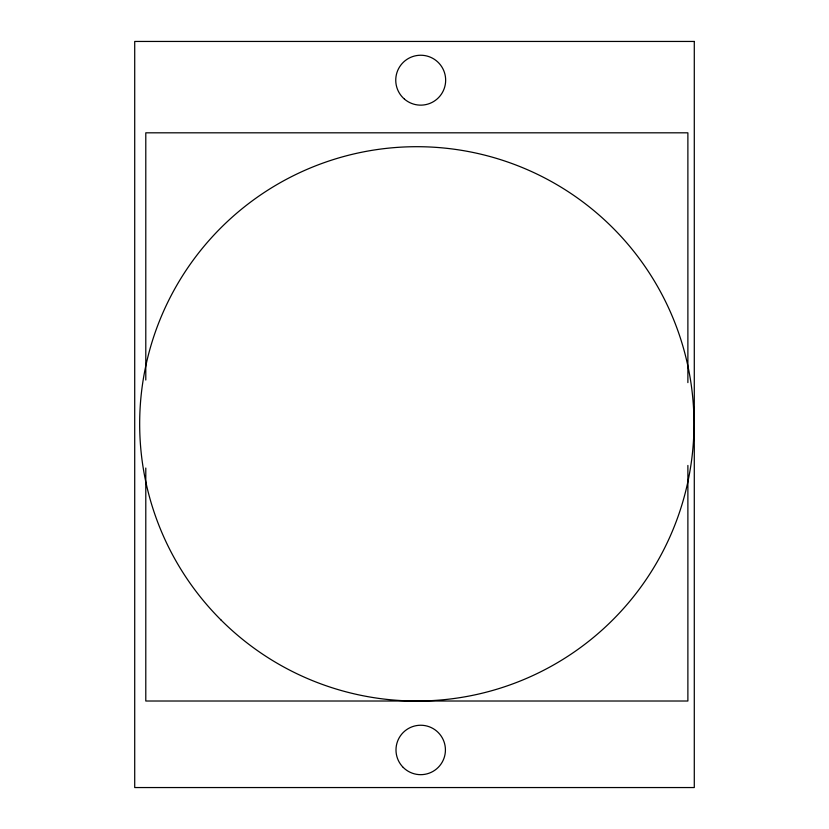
<?xml version="1.0" encoding="UTF-8"?>
<svg xmlns="http://www.w3.org/2000/svg" width="829" height="829" viewBox="0 0 829 829"><rect width="100%" height="100%" fill="white"/><g stroke="black" fill="none" stroke-linecap="round" stroke-linejoin="round"><path stroke-width="1.24" d="M687.883 382.615L687.883 132.816L145.79 132.816L145.79 380.024M687.883 465.452L687.883 701.013L145.79 701.013L145.79 468.043M694.287 41.45L134.712 41.45L134.712 787.55L694.287 787.55L694.287 41.45M403.226 767.426A24.715 24.715 0 0 0 444.582 756.349A24.715 24.715 0 0 0 414.313 726.08A24.715 24.715 0 0 0 403.226 767.426M404.448 99.117A24.943 24.943 0 0 0 445.225 84.807A24.943 24.943 0 0 0 412.438 56.652A24.943 24.943 0 0 0 404.448 99.117M220.856 619.843A277.155 277.155 0 0 0 684.547 495.597A277.155 277.155 0 0 0 345.102 156.142A277.155 277.155 0 0 0 220.856 619.843"/></g></svg>
